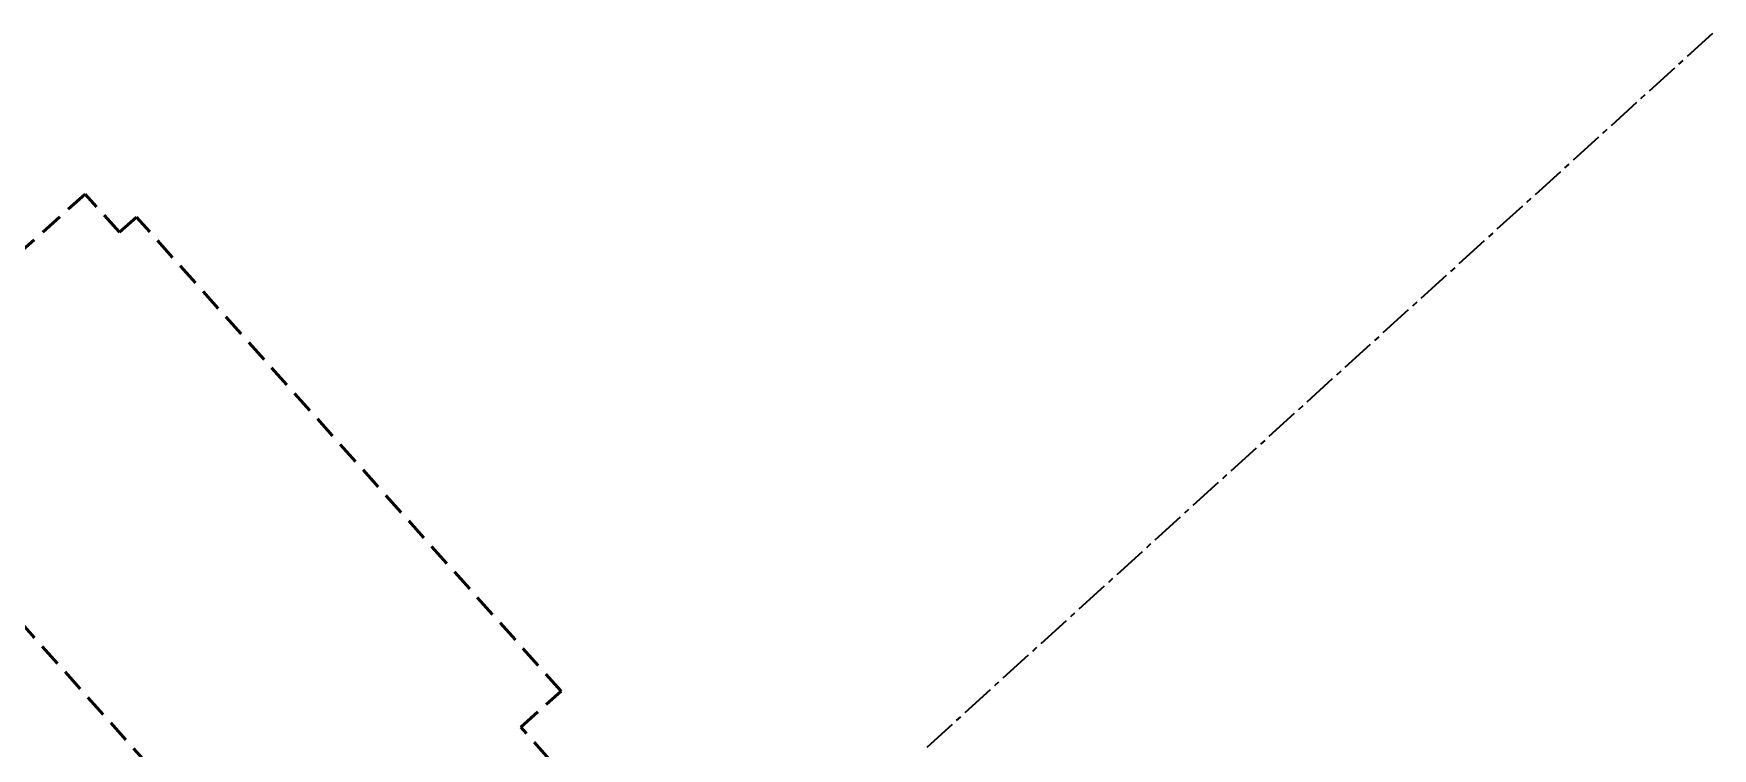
# Model space of a CAD drawing. Header units: inches. Extents: x 116991 to 143285, y 234914 to 262116.
# Drawn here: x 120919 to 127980, y 254486 to 257492 of the extents above; entities that cross this region are included whole.
import ezdxf

# ---------------------------------------------------------------- set-up
doc = ezdxf.new("R2010")
doc.units = ezdxf.units.IN
doc.header["$LTSCALE"] = 192
doc.header["$MEASUREMENT"] = 0
doc.linetypes.add('CENTER2', pattern=[1.125, 0.75, -0.125, 0.125, -0.125])
doc.linetypes.add('DASHED', pattern=[0.75, 0.5, -0.25])
doc.layers.add('A-BLDG-Future', color=4, linetype='DASHED', lineweight=50)
doc.layers.add('C-CTLN', color=2, linetype='CENTER2', lineweight=35)

msp = doc.modelspace()

# ---------------------------------------------------------------- linework, layer by layer
at = {"layer": 'A-BLDG-Future', "elevation": 1589.872650146478}
msp.add_lwpolyline([(121351.76314176, 256720.9186253995), (121280.2655653042, 256656.8554022448), (121136.1233132064, 256817.7249492702), (120251.3408045667, 256024.942562732), (120731.8149782264, 255488.7107393139), (120570.945431201, 255344.568487216), (121932.2889232365, 253825.244987532), (122093.1584702619, 253969.3872396298), (122301.3639455144, 253737.0201161487), (123087.8372865273, 254441.7155708494), (122967.7187431124, 254575.7735267039), (123137.5254871948, 254727.9236816961)], close=True, dxfattribs=at)
at = {"layer": 'C-CTLN'}
msp.add_line((127979.6508101419, 257492.4045689889), (124670.7276393703, 254486.4975846583), dxfattribs=at)

doc.saveas('drawing.dxf')
